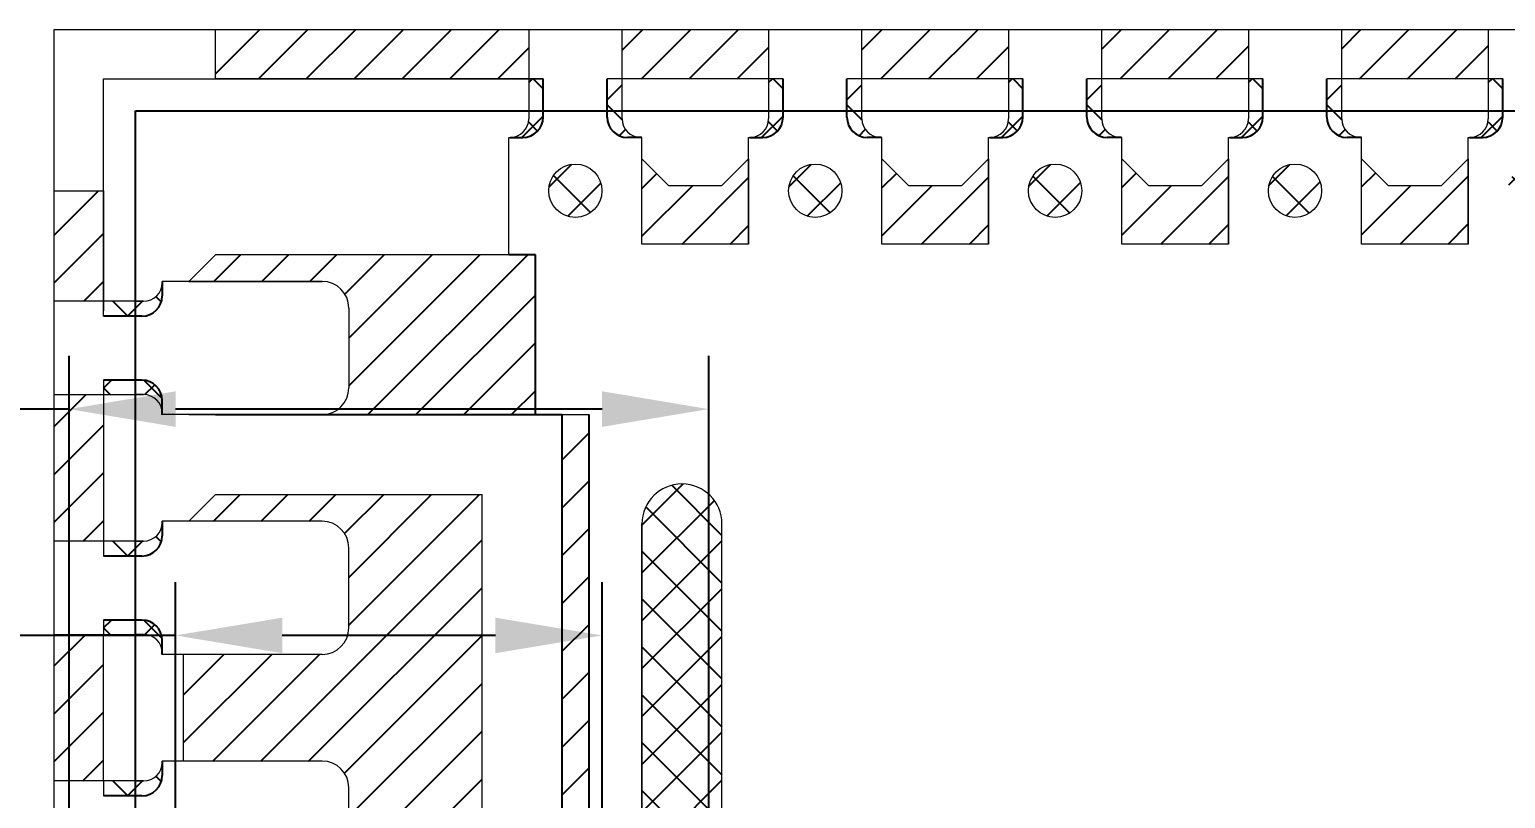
# Model space of a CAD drawing. Extents: x -4.2 to 13.4, y -4.2 to 26.3.
# Drawn here: x 10.183 to 11.567, y 0.605 to 1.326 of the extents above; entities that cross this region are included whole.
import ezdxf

# ---------------------------------------------------------------- set-up
doc = ezdxf.new("R2010")
doc.units = 0
doc.linetypes.add('SLD-Solid', pattern=[0])
doc.layers.add('AM_4', color=3, linetype='Continuous', lineweight=25)
doc.layers.add('LDF', color=7, linetype='SLD-Solid')
doc.layers.add('LF-LINE', color=1, linetype='Continuous')
doc.styles.get("Standard").update_dxf_attribs({"font": 'calibri.ttf'})
doc.dimstyles.new('副本 1 4$0', dxfattribs={"dimscale": 0.04, "dimtxt": 2.5, "dimasz": 2.5, "dimexe": 1.25, "dimexo": 0.625, "dimtad": 0, "dimdec": 3, "dimlfac": 2, "dimzin": 1, "dimtxsty": 'Standard', "dimcen": 2.5, "dimadec": 0, "dimazin": 0, "dimtfac": 1, "dimtdec": 3, "dimtmove": 0, "dimatfit": 3, "dimfxl": 1, "dimarcsym": 0})

# ---------------------------------------------------------------- blocks, each defined once
blk = doc.blocks.new('*D463')
at = {"layer": 'AM_4', "color": 0, "linetype": 'ByBlock', "lineweight": -2, "transparency": 16777216}
for p, q in [((638.4253, 1000.2184), (638.4253, 1000.5988)), ((638.8253, 1000.2184), (638.8253, 1000.5988)), ((638.4253, 1000.5488), (638.1429, 1000.5488)), ((638.7253, 1000.5488), (638.5253, 1000.5488))]:
    blk.add_line(p, q, dxfattribs=at)
at = {"layer": 'AM_4', "color": 0, "linetype": 'ByBlock', "transparency": 16777216}
for points in [[(638.5253, 1000.5654), (638.5253, 1000.5321), (638.4253, 1000.5488)], [(638.7253, 1000.5654), (638.7253, 1000.5321), (638.8253, 1000.5488)]]:
    blk.add_solid(points, dxfattribs=at)
at = {"layer": 'Defpoints', "color": 0, "linetype": 'ByBlock', "transparency": 16777216}
for p in [(638.8253, 1000.5488), (638.4253, 1000.1934), (638.8253, 1000.1934)]:
    blk.add_point(p, dxfattribs=at)
at = {"layer": 'AM_4', "color": 0, "linetype": 'ByBlock', "transparency": 16777216, "insert": (637.8248, 1000.5488), "char_height": 0.1, "attachment_point": 5}
blk.add_mtext('min0,800', dxfattribs=at)
blk = doc.blocks.new('*D464')
at = {"layer": 'AM_4', "color": 0, "linetype": 'ByBlock', "lineweight": -2, "transparency": 16777216}
for p, q in [((638.3253, 1000.3184), (638.3253, 1000.8111)), ((638.9253, 1000.3184), (638.9253, 1000.8111)), ((638.3253, 1000.7611), (638.1102, 1000.7611)), ((638.8253, 1000.7611), (638.4253, 1000.7611))]:
    blk.add_line(p, q, dxfattribs=at)
at = {"layer": 'AM_4', "color": 0, "linetype": 'ByBlock', "transparency": 16777216}
for points in [[(638.4253, 1000.7778), (638.4253, 1000.7444), (638.3253, 1000.7611)], [(638.8253, 1000.7778), (638.8253, 1000.7444), (638.9253, 1000.7611)]]:
    blk.add_solid(points, dxfattribs=at)
at = {"layer": 'Defpoints', "color": 0, "linetype": 'ByBlock', "transparency": 16777216}
for p in [(638.9253, 1000.7611), (638.3253, 1000.2934), (638.9253, 1000.2934)]:
    blk.add_point(p, dxfattribs=at)
at = {"layer": 'AM_4', "color": 0, "linetype": 'ByBlock', "transparency": 16777216, "insert": (637.7797, 1000.7611), "char_height": 0.1, "attachment_point": 5}
blk.add_mtext('max1,200', dxfattribs=at)
blk = doc.blocks.new('A$C22A76AAA')
h = blk.add_hatch()
h.set_pattern_fill('ANSI31', color=256, scale=0.01)
h.set_pattern_definition([(45, (-1.52794, -0.04899), (-0.02245064, 0.02245064), [])])
h.paths.add_polyline_path([(-1.4709, -0.0187), (-1.8021, -0.0187), (-1.8021, -0.065), (-1.5709, -0.065), (-1.5709, -0.095), (-1.4709, -0.095)])
h.paths.add_polyline_path([(-1.8896, -0.0187), (-2.0271, -0.0187), (-2.0271, -0.065), (-1.8896, -0.065)])
h.paths.add_polyline_path([(-2.1146, -0.0187), (-2.2521, -0.0187), (-2.2521, -0.065), (-2.1146, -0.065)])
h.paths.add_polyline_path([(-2.3396, -0.0187), (-2.4771, -0.0187), (-2.4771, -0.065), (-2.3396, -0.065)])
h.paths.add_polyline_path([(-2.5646, -0.0187), (-2.7021, -0.0187), (-2.7021, -0.065), (-2.5646, -0.065)])
h.paths.add_polyline_path([(-2.7896, -0.0187), (-3.0146, -0.0187), (-3.0146, -0.065), (-2.7896, -0.065)])
h.paths.add_polyline_path([(-3.1021, -0.0187), (-3.2396, -0.0187), (-3.2396, -0.065), (-3.1021, -0.065)])
h.paths.add_polyline_path([(-3.3271, -0.0187), (-3.4646, -0.0187), (-3.4646, -0.065), (-3.3271, -0.065)])
h.paths.add_polyline_path([(-3.5521, -0.0187), (-3.6896, -0.0187), (-3.6896, -0.065), (-3.5521, -0.065)])
h.paths.add_polyline_path([(-3.7771, -0.0187), (-3.9146, -0.0187), (-3.9146, -0.065), (-3.7771, -0.065)])
h.paths.add_polyline_path([(-4.0021, -0.0187), (-4.2959, -0.0187), (-4.2959, -0.065), (-4.0021, -0.065)])
h.paths.add_polyline_path([(-4.4009, -0.17), (-4.4471, -0.17), (-4.4471, -0.2737), (-4.4009, -0.2737)])
h.paths.add_polyline_path([(-4.4009, -0.3612), (-4.4471, -0.3612), (-4.4471, -0.4987), (-4.4009, -0.4987)])
h.paths.add_polyline_path([(-4.4009, -0.5862), (-4.4471, -0.5862), (-4.4471, -0.7237), (-4.4009, -0.7237)])
h.paths.add_polyline_path([(-4.4009, -0.8112), (-4.4471, -0.8112), (-4.4471, -0.9487), (-4.4009, -0.9487)])
h.paths.add_polyline_path([(-4.4009, -1.0362), (-4.4471, -1.0362), (-4.4471, -1.1737), (-4.4009, -1.1737)])
h.paths.add_polyline_path([(-4.4009, -1.2612), (-4.4471, -1.2612), (-4.4471, -1.3987), (-4.4009, -1.3987)])
h.paths.add_polyline_path([(-4.4009, -1.4862), (-4.4471, -1.4862), (-4.4471, -1.6237), (-4.4009, -1.6237)])
h.paths.add_polyline_path([(-4.4009, -1.7112), (-4.4471, -1.7112), (-4.4471, -1.8487), (-4.4009, -1.8487)])
h.paths.add_polyline_path([(-4.4009, -1.9362), (-4.4471, -1.9362), (-4.4471, -2.0737), (-4.4009, -2.0737)])
h.paths.add_polyline_path([(-4.4009, -2.1612), (-4.4471, -2.1612), (-4.4471, -2.2987), (-4.4009, -2.2987)])
h.paths.add_polyline_path([(-4.4009, -2.3862), (-4.4471, -2.3862), (-4.4471, -2.52), (-4.4009, -2.52)])
h.paths.add_polyline_path([(-1.2946, -2.4012), (-1.3409, -2.4012), (-1.3409, -2.52), (-1.2946, -2.52)])
h.paths.add_polyline_path([(-1.2946, -2.1762), (-1.3409, -2.1762), (-1.3409, -2.3137), (-1.2946, -2.3137)])
h.paths.add_polyline_path([(-1.2946, -1.9512), (-1.3409, -1.9512), (-1.3409, -2.0887), (-1.2946, -2.0887)])
h.paths.add_polyline_path([(-1.2946, -1.7262), (-1.3409, -1.7262), (-1.3409, -1.8637), (-1.2946, -1.8637)])
h.paths.add_polyline_path([(-1.2946, -1.5012), (-1.3409, -1.5012), (-1.3409, -1.6387), (-1.2946, -1.6387)])
h.paths.add_polyline_path([(-1.2946, -1.2762), (-1.3409, -1.2762), (-1.3409, -1.4137), (-1.2946, -1.4137)])
h.paths.add_polyline_path([(-1.2946, -1.0512), (-1.3409, -1.0512), (-1.3409, -1.1887), (-1.2946, -1.1887)])
h.paths.add_polyline_path([(-1.2946, -0.8262), (-1.3409, -0.8262), (-1.3409, -0.9637), (-1.2946, -0.9637)])
h.paths.add_polyline_path([(-1.2946, -0.6012), (-1.3409, -0.6012), (-1.3409, -0.7387), (-1.2946, -0.7387)])
h.paths.add_polyline_path([(-1.2946, -0.3762), (-1.3409, -0.3762), (-1.3409, -0.5137), (-1.2946, -0.5137)])
h.paths.add_polyline_path([(-1.2946, -0.17), (-1.3409, -0.17), (-1.3409, -0.2887), (-1.2946, -0.2887)])
at = {"linetype": 'ByBlock', "ltscale": 10}
h = blk.add_hatch(dxfattribs=at)
h.set_pattern_fill('ANSI37', color=3, scale=0.01, style=0)
h.set_pattern_definition([(45, (-34.740053, -46.449707), (-0.02245064, 0.02245064), []), (135, (-34.740053, -46.449707), (-0.02245064, -0.02245064), [])])
h.paths.add_polyline_path([(-3.9886, -0.065), (-4.0021, -0.065), (-4.0021, -0.095), (-3.9886, -0.095)])
h.paths.add_polyline_path([(-3.9886, -0.095), (-4.0021, -0.095), (-4.0021, -0.1025, -0.413571), (-4.0196, -0.12), (-4.0076, -0.12, 0.414214), (-3.9886, -0.101)])
h.paths.add_polyline_path([(-3.9146, -0.095), (-3.9286, -0.095), (-3.9286, -0.101, 0.414214), (-3.9096, -0.12), (-3.8971, -0.12, -0.414856), (-3.9146, -0.1025)])
h.paths.add_polyline_path([(-3.9146, -0.065), (-3.9286, -0.065), (-3.9286, -0.095), (-3.9146, -0.095)])
h = blk.add_hatch(dxfattribs=at)
h.set_pattern_fill('ANSI37', color=3, scale=0.01, style=0)
h.set_pattern_definition([(45, (-34.515053, -46.449707), (-0.02245064, 0.02245064), []), (135, (-34.515053, -46.449707), (-0.02245064, -0.02245064), [])])
h.paths.add_polyline_path([(-3.7636, -0.065), (-3.7771, -0.065), (-3.7771, -0.095), (-3.7636, -0.095)])
h.paths.add_polyline_path([(-3.7636, -0.095), (-3.7771, -0.095), (-3.7771, -0.1025, -0.413571), (-3.7946, -0.12), (-3.7826, -0.12, 0.414214), (-3.7636, -0.101)])
h.paths.add_polyline_path([(-3.6896, -0.095), (-3.7036, -0.095), (-3.7036, -0.101, 0.414214), (-3.6846, -0.12), (-3.6721, -0.12, -0.414856), (-3.6896, -0.1025)])
h.paths.add_polyline_path([(-3.6896, -0.065), (-3.7036, -0.065), (-3.7036, -0.095), (-3.6896, -0.095)])
h = blk.add_hatch(dxfattribs=at)
h.set_pattern_fill('ANSI37', color=3, scale=0.01, style=0)
h.set_pattern_definition([(45, (-34.290053, -46.449707), (-0.02245064, 0.02245064), []), (135, (-34.290053, -46.449707), (-0.02245064, -0.02245064), [])])
h.paths.add_polyline_path([(-3.5386, -0.065), (-3.5521, -0.065), (-3.5521, -0.095), (-3.5386, -0.095)])
h.paths.add_polyline_path([(-3.5386, -0.095), (-3.5521, -0.095), (-3.5521, -0.1025, -0.413571), (-3.5696, -0.12), (-3.5576, -0.12, 0.414214), (-3.5386, -0.101)])
h.paths.add_polyline_path([(-3.4646, -0.095), (-3.4786, -0.095), (-3.4786, -0.101, 0.414214), (-3.4596, -0.12), (-3.4471, -0.12, -0.414856), (-3.4646, -0.1025)])
h.paths.add_polyline_path([(-3.4646, -0.065), (-3.4786, -0.065), (-3.4786, -0.095), (-3.4646, -0.095)])
h = blk.add_hatch(dxfattribs=at)
h.set_pattern_fill('ANSI37', color=3, scale=0.01, style=0)
h.set_pattern_definition([(45, (-34.065053, -46.449707), (-0.02245064, 0.02245064), []), (135, (-34.065053, -46.449707), (-0.02245064, -0.02245064), [])])
h.paths.add_polyline_path([(-3.3136, -0.065), (-3.3271, -0.065), (-3.3271, -0.095), (-3.3136, -0.095)])
h.paths.add_polyline_path([(-3.3136, -0.095), (-3.3271, -0.095), (-3.3271, -0.1025, -0.413571), (-3.3446, -0.12), (-3.3326, -0.12, 0.414214), (-3.3136, -0.101)])
h.paths.add_polyline_path([(-3.2396, -0.095), (-3.2536, -0.095), (-3.2536, -0.101, 0.414214), (-3.2346, -0.12), (-3.2221, -0.12, -0.414856), (-3.2396, -0.1025)])
h.paths.add_polyline_path([(-3.2396, -0.065), (-3.2536, -0.065), (-3.2536, -0.095), (-3.2396, -0.095)])
h = blk.add_hatch(dxfattribs=at)
h.set_pattern_fill('ANSI37', color=3, scale=0.01, style=0)
h.set_pattern_definition([(45, (-33.840053, -46.449707), (-0.02245064, 0.02245064), []), (135, (-33.840053, -46.449707), (-0.02245064, -0.02245064), [])])
h.paths.add_polyline_path([(-3.0886, -0.065), (-3.1021, -0.065), (-3.1021, -0.095), (-3.0886, -0.095)])
h.paths.add_polyline_path([(-3.0886, -0.095), (-3.1021, -0.095), (-3.1021, -0.1025, -0.413571), (-3.1196, -0.12), (-3.1076, -0.12, 0.414214), (-3.0886, -0.101)])
h.paths.add_polyline_path([(-3.0146, -0.095), (-3.0286, -0.095), (-3.0286, -0.101, 0.414214), (-3.0096, -0.12), (-2.9971, -0.12, -0.414856), (-3.0146, -0.1025)])
h.paths.add_polyline_path([(-3.0146, -0.065), (-3.0286, -0.065), (-3.0286, -0.095), (-3.0146, -0.095)])
h = blk.add_hatch()
h.set_pattern_fill('ANSI31', color=256, scale=0.01)
h.set_pattern_definition([(45, (-42.198662, -48.186914), (-0.02245064, 0.02245064), [])])
h.paths.add_polyline_path([(-2.2334, -0.22), (-2.1334, -0.22), (-2.1334, -0.14), (-2.1584, -0.165), (-2.2084, -0.165), (-2.2334, -0.14)])
h.paths.add_polyline_path([(-4.3209, -2.055), (-4.1959, -2.055, -0.414214), (-4.1709, -2.08), (-4.1709, -2.03), (-4.2959, -2.03)])
h.paths.add_polyline_path([(-4.3209, -1.83), (-4.1959, -1.83, -0.414214), (-4.1709, -1.855), (-4.1709, -1.805), (-4.2959, -1.805)])
h.paths.add_polyline_path([(-4.3209, -1.605), (-4.1959, -1.605, -0.414214), (-4.1709, -1.63), (-4.1709, -1.58), (-4.2959, -1.58)])
h.paths.add_polyline_path([(-4.3209, -1.38), (-4.1959, -1.38, -0.414214), (-4.1709, -1.405), (-4.1709, -1.355), (-4.2959, -1.355)])
h.paths.add_polyline_path([(-4.3209, -1.155), (-4.1959, -1.155, -0.414214), (-4.1709, -1.18), (-4.1709, -1.13), (-4.2959, -1.13)])
h.paths.add_polyline_path([(-4.3209, -0.93), (-4.1959, -0.93, -0.414214), (-4.1709, -0.955), (-4.1709, -0.905), (-4.2959, -0.905)])
h.paths.add_polyline_path([(-4.3259, -0.705), (-4.1959, -0.705, -0.414214), (-4.1709, -0.73), (-4.1709, -0.805, -0.414214), (-4.1959, -0.83), (-4.0459, -0.83), (-4.0459, -0.455), (-4.2959, -0.455), (-4.3209, -0.48), (-4.1959, -0.48, -0.414214), (-4.1709, -0.505), (-4.1709, -0.58, -0.414214), (-4.1959, -0.605), (-4.3259, -0.605)])
h.paths.add_polyline_path([(-4.1709, -0.355, -0.414214), (-4.1959, -0.38), (-3.9959, -0.38), (-3.9959, -0.23), (-4.0209, -0.23), (-4.2959, -0.23), (-4.3209, -0.255), (-4.1959, -0.255, -0.414214), (-4.1709, -0.28)])
h.paths.add_polyline_path([(-3.8959, -0.22), (-3.7959, -0.22), (-3.7959, -0.14), (-3.8209, -0.165), (-3.8709, -0.165), (-3.8959, -0.14)])
h.paths.add_polyline_path([(-3.6709, -0.22), (-3.5709, -0.22), (-3.5709, -0.14), (-3.5959, -0.165), (-3.6459, -0.165), (-3.6709, -0.14)])
h.paths.add_polyline_path([(-3.4459, -0.22), (-3.3459, -0.22), (-3.3459, -0.14), (-3.3709, -0.165), (-3.4209, -0.165), (-3.4459, -0.14)])
h.paths.add_polyline_path([(-3.2209, -0.22), (-3.1209, -0.22), (-3.1209, -0.14), (-3.1459, -0.165), (-3.1959, -0.165), (-3.2209, -0.14)])
h.paths.add_polyline_path([(-2.6834, -0.22), (-2.5834, -0.22), (-2.5834, -0.14), (-2.6084, -0.165), (-2.6584, -0.165), (-2.6834, -0.14)])
h.paths.add_polyline_path([(-2.4584, -0.22), (-2.3584, -0.22), (-2.3584, -0.14), (-2.3834, -0.165), (-2.4334, -0.165), (-2.4584, -0.14)])
h.paths.add_polyline_path([(-2.0084, -0.22), (-1.9084, -0.22), (-1.9084, -0.14), (-1.9334, -0.165), (-1.9834, -0.165), (-2.0084, -0.14)])
h.paths.add_polyline_path([(-1.4959, -0.495), (-1.4159, -0.495), (-1.4409, -0.47), (-1.4409, -0.42), (-1.4159, -0.395), (-1.4959, -0.395)])
h.paths.add_polyline_path([(-1.4959, -0.72), (-1.4159, -0.72), (-1.4409, -0.695), (-1.4409, -0.645), (-1.4159, -0.62), (-1.4959, -0.62)])
h.paths.add_polyline_path([(-1.4959, -0.945), (-1.4159, -0.945), (-1.4409, -0.92), (-1.4409, -0.87), (-1.4159, -0.845), (-1.4959, -0.845)])
h.paths.add_polyline_path([(-1.4959, -1.17), (-1.4159, -1.17), (-1.4409, -1.145), (-1.4409, -1.095), (-1.4159, -1.07), (-1.4959, -1.07)])
h.paths.add_polyline_path([(-1.4959, -1.395), (-1.4159, -1.395), (-1.4409, -1.37), (-1.4409, -1.32), (-1.4159, -1.295), (-1.4959, -1.295)])
h.paths.add_polyline_path([(-1.4959, -1.62), (-1.4159, -1.62), (-1.4409, -1.595), (-1.4409, -1.545), (-1.4159, -1.52), (-1.4959, -1.52)])
h.paths.add_polyline_path([(-1.4959, -1.845), (-1.4159, -1.845), (-1.4409, -1.82), (-1.4409, -1.77), (-1.4159, -1.745), (-1.4959, -1.745)])
h.paths.add_polyline_path([(-1.4959, -2.07), (-1.4159, -2.07), (-1.4409, -2.045), (-1.4409, -1.995), (-1.4159, -1.97), (-1.4959, -1.97)])
h.paths.add_polyline_path([(-1.4959, -2.295), (-1.4159, -2.295), (-1.4409, -2.27), (-1.4409, -2.22), (-1.4159, -2.195), (-1.4959, -2.195)])
h.paths.add_polyline_path([(-2.0584, -2.55), (-2.0334, -2.525), (-1.9834, -2.525), (-1.9584, -2.55), (-1.9584, -2.47), (-2.0584, -2.47)])
h.paths.add_polyline_path([(-2.2834, -2.55), (-2.2584, -2.525), (-2.2084, -2.525), (-2.1834, -2.55), (-2.1834, -2.47), (-2.2834, -2.47)])
h.paths.add_polyline_path([(-2.9709, -2.52), (-2.9459, -2.545), (-2.9459, -2.42, -0.414214), (-2.9209, -2.395), (-2.9709, -2.395)])
h.paths.add_polyline_path([(-2.6709, -2.1325), (-2.5209, -2.1325), (-2.5209, -1.8637), (-2.7709, -1.8637), (-2.7709, -1.995), (-2.6709, -1.995)])
h.paths.add_polyline_path([(-2.8209, -2.42), (-2.8209, -2.55), (-2.7959, -2.525), (-2.7459, -2.525), (-2.7209, -2.55), (-2.7209, -2.57), (-2.7196, -2.57, -0.414214), (-2.7021, -2.5875), (-2.7021, -2.595), (-2.6146, -2.595), (-2.6146, -2.5875, -0.414214), (-2.5971, -2.57), (-2.5959, -2.57), (-2.5959, -2.22), (-2.6709, -2.22), (-2.8209, -2.22), (-2.8209, -2.27), (-2.7834, -2.27), (-2.7834, -2.395), (-2.8459, -2.395, -0.414214)])
h.paths.add_polyline_path([(-3.2709, -2.545), (-3.2459, -2.52), (-3.2459, -2.395), (-3.2959, -2.395, -0.414214), (-3.2709, -2.42)])
h.paths.add_polyline_path([(-3.4959, -2.545), (-3.4709, -2.52), (-3.4709, -2.395), (-3.5209, -2.395, -0.414214), (-3.4959, -2.42)])
h.paths.add_polyline_path([(-3.6459, -2.52), (-3.6209, -2.545), (-3.6209, -2.42, -0.414214), (-3.5959, -2.395), (-3.6459, -2.395)])
h.paths.add_polyline_path([(-3.9459, -2.545), (-3.9209, -2.52), (-3.9209, -2.395), (-3.9709, -2.395, -0.414214), (-3.9459, -2.42)])
h.paths.add_polyline_path([(-4.0959, -2.52), (-4.0709, -2.545), (-4.0709, -2.42, -0.414214), (-4.0459, -2.395), (-4.0959, -2.395)])
h.paths.add_polyline_path([(-4.2959, -2.43), (-4.1709, -2.43), (-4.1709, -2.38, -0.414214), (-4.1959, -2.405), (-4.3209, -2.405)])
h.paths.add_polyline_path([(-4.3209, -2.28), (-4.1959, -2.28, -0.414214), (-4.1709, -2.305), (-4.1709, -2.255), (-4.2959, -2.255)])
h.paths.add_polyline_path([(-4.0459, -2.27), (-3.8459, -2.27), (-3.8459, -2.42, -0.414214), (-3.8209, -2.395), (-3.7459, -2.395, -0.414214), (-3.7209, -2.42), (-3.7209, -2.27), (-3.1709, -2.27), (-3.1709, -2.42, -0.414214), (-3.1459, -2.395), (-3.0709, -2.395, -0.414214), (-3.0459, -2.42), (-3.0459, -2.27), (-2.9709, -2.27), (-2.9709, -1.595), (-2.8209, -1.595), (-2.8209, -1.345), (-2.9709, -1.345), (-2.9709, -1.295), (-4.0459, -1.295)])
h.paths.add_polyline_path([(-3.0209, -2.22), (-3.8959, -2.22), (-3.9959, -2.12), (-3.9959, -1.345), (-3.0209, -1.345)], flags=16)
h.paths.add_polyline_path([(-3.7834, -1.195), (-2.9959, -1.195, 0.414214), (-2.9709, -1.17), (-2.9709, -0.165), (-2.9959, -0.165), (-2.9959, -0.23), (-3.0209, -0.23), (-3.0209, -1.145), (-3.8209, -1.145), (-3.8209, -1.1575, 0.414214)])
h.paths.add_polyline_path([(-4.0459, -1.17, 0.414214), (-4.0209, -1.195), (-3.9334, -1.195, 0.414214), (-3.8959, -1.1575), (-3.8959, -1.145), (-3.9959, -1.145), (-3.9959, -0.93), (-3.9459, -0.93), (-3.9459, -0.38), (-3.9709, -0.38), (-3.9709, -0.905), (-4.0459, -0.905)])
edge = h.paths.add_edge_path()
edge.add_line((-1.4209, -0.27), (-1.4709, -0.22))
edge.add_line((-1.4709, -0.22), (-1.4709, -0.095))
edge.add_line((-1.4709, -0.095), (-1.5709, -0.095))
edge.add_line((-1.5709, -0.095), (-1.5709, -0.22))
edge.add_line((-1.5709, -0.22), (-1.6584, -0.22))
edge.add_arc((-1.6584, -0.27), 0.05, 450, 540)
edge.add_line((-1.7084, -0.27), (-1.7084, -2.42))
edge.add_arc((-1.6584, -2.42), 0.05, 180, 270)
edge.add_line((-1.6584, -2.47), (-1.5709, -2.47))
edge.add_line((-1.5709, -2.47), (-1.5709, -2.595))
edge.add_line((-1.5709, -2.595), (-1.4709, -2.595))
edge.add_line((-1.4709, -2.595), (-1.4709, -2.47))
edge.add_line((-1.4709, -2.47), (-1.4209, -2.42))
edge.add_line((-1.4209, -2.42), (-1.5709, -2.42))
edge.add_line((-1.5709, -2.42), (-1.5709, -0.27))
edge.add_line((-1.5709, -0.27), (-1.4209, -0.27))
h = blk.add_hatch(dxfattribs=at)
h.set_pattern_fill('ANSI37', color=3, scale=0.01, style=0)
h.set_pattern_definition([(45, (2.730356, 47.748522), (-0.02245064, 0.02245064), []), (135, (2.730356, 47.748522), (-0.02245064, -0.02245064), [])])
h.paths.add_polyline_path([(-3.8959, -1.145), (-3.8209, -1.145), (-3.8209, -0.4825, 0.414214), (-3.8584, -0.445, 0.414214), (-3.8959, -0.4825)])
h.paths.add_polyline_path([(-3.9334, -0.17, 1), (-3.9834, -0.17, 1)])
h.paths.add_polyline_path([(-3.7584, -0.17, 1), (-3.7084, -0.17, 1)])
h.paths.add_polyline_path([(-3.5334, -0.17, 1), (-3.4834, -0.17, 1)])
h.paths.add_polyline_path([(-3.3084, -0.17, 1), (-3.2584, -0.17, 1)])
h.paths.add_polyline_path([(-3.0834, -0.17, 1), (-3.0334, -0.17, 1)])
h.paths.add_polyline_path([(-2.7709, -0.17, 1), (-2.7209, -0.17, 1)])
h.paths.add_polyline_path([(-2.5459, -0.17, 1), (-2.4959, -0.17, 1)])
h.paths.add_polyline_path([(-2.2709, -0.17, 1), (-2.3209, -0.17, 1)])
h.paths.add_polyline_path([(-2.0459, -0.17, 1), (-2.0959, -0.17, 1)])
h.paths.add_polyline_path([(-1.8709, -0.17, 1), (-1.8209, -0.17, 1)])
h.paths.add_polyline_path([(-2.3709, -2.525, 1), (-2.3209, -2.525, 1)])
h.paths.add_polyline_path([(-2.0959, -2.525, 1), (-2.1459, -2.525, 1)])
h.paths.add_polyline_path([(-1.9209, -2.525, 1), (-1.8709, -2.525, 1)])
h = blk.add_hatch(dxfattribs=at)
h.set_pattern_fill('ANSI37', color=3, scale=0.01, angle=180, style=0)
h.set_pattern_definition([(225, (-4.385463, -0.357102), (0.022451, -0.022451), []), (315, (-4.385463, -0.357102), (0.022451, 0.022451), [])])
h.paths.add_polyline_path([(-4.4009, -0.3612), (-4.3709, -0.3612), (-4.3709, -0.3477), (-4.4009, -0.3477)])
h.paths.add_polyline_path([(-4.3709, -0.3612), (-4.3634, -0.3612, -0.413571), (-4.3459, -0.3787), (-4.3459, -0.3667, 0.414214), (-4.3649, -0.3477), (-4.3709, -0.3477)])
h.paths.add_polyline_path([(-4.4009, -0.2877), (-4.3709, -0.2877), (-4.3709, -0.2737), (-4.4009, -0.2737)])
h.paths.add_polyline_path([(-4.3709, -0.2877), (-4.3649, -0.2877, 0.414214), (-4.3459, -0.2687), (-4.3459, -0.2562, -0.414856), (-4.3634, -0.2737), (-4.3709, -0.2737)])
h = blk.add_hatch(dxfattribs=at)
h.set_pattern_fill('ANSI37', color=3, scale=0.01, angle=180, style=0)
h.set_pattern_definition([(225, (-4.385463, -0.582102), (0.022451, -0.022451), []), (315, (-4.385463, -0.582102), (0.022451, 0.022451), [])])
h.paths.add_polyline_path([(-4.4009, -0.5862), (-4.3709, -0.5862), (-4.3709, -0.5727), (-4.4009, -0.5727)])
h.paths.add_polyline_path([(-4.3709, -0.5862), (-4.3634, -0.5862, -0.413571), (-4.3459, -0.6037), (-4.3459, -0.5917, 0.414214), (-4.3649, -0.5727), (-4.3709, -0.5727)])
h.paths.add_polyline_path([(-4.4009, -0.5127), (-4.3709, -0.5127), (-4.3709, -0.4987), (-4.4009, -0.4987)])
h.paths.add_polyline_path([(-4.3709, -0.5127), (-4.3649, -0.5127, 0.414214), (-4.3459, -0.4937), (-4.3459, -0.4812, -0.414856), (-4.3634, -0.4987), (-4.3709, -0.4987)])
h = blk.add_hatch(dxfattribs=at)
h.set_pattern_fill('ANSI37', color=3, scale=0.01, angle=180, style=0)
h.set_pattern_definition([(225, (-4.385463, -0.807102), (0.022451, -0.022451), []), (315, (-4.385463, -0.807102), (0.022451, 0.022451), [])])
h.paths.add_polyline_path([(-4.4009, -0.8112), (-4.3709, -0.8112), (-4.3709, -0.7977), (-4.4009, -0.7977)])
h.paths.add_polyline_path([(-4.3709, -0.8112), (-4.3634, -0.8112, -0.413571), (-4.3459, -0.8287), (-4.3459, -0.8167, 0.414214), (-4.3649, -0.7977), (-4.3709, -0.7977)])
h.paths.add_polyline_path([(-4.4009, -0.7377), (-4.3709, -0.7377), (-4.3709, -0.7237), (-4.4009, -0.7237)])
h.paths.add_polyline_path([(-4.3709, -0.7377), (-4.3649, -0.7377, 0.414214), (-4.3459, -0.7187), (-4.3459, -0.7062, -0.414856), (-4.3634, -0.7237), (-4.3709, -0.7237)])
at = {"color": 6, "linetype": 'SLD-Solid'}
for p, q in [((-4.3709, -0.095), (-1.3709, -0.095)), ((-4.3709, -2.595), (-4.3709, -0.095)), ((-4.3709, -0.095), (-1.3709, -0.095))]:
    blk.add_line(p, q, dxfattribs=at)
at = {"color": 7}
for p, q in [((-3.9959, -0.23), (-4.0209, -0.23)), ((-3.9959, -0.38), (-3.9959, -0.23)), ((-3.9709, -0.905), (-3.9709, -0.38)), ((-3.9459, -0.38), (-3.9459, -0.93))]:
    blk.add_line(p, q, dxfattribs=at)
at = {"color": 7, "linetype": 'ByBlock'}
blk.add_line((-4.2959, -0.38), (-3.9709, -0.38), dxfattribs=at)
at = {"layer": 'AM_4', "color": 1, "linetype": 'ByBlock'}
for p, q in [((-3.9286, -0.101), (-3.9286, -0.065)), ((-3.7036, -0.101), (-3.7036, -0.065)), ((-3.4786, -0.101), (-3.4786, -0.065)), ((-3.2536, -0.101), (-3.2536, -0.065))]:
    blk.add_line(p, q, dxfattribs=at)
at = {"layer": 'LDF', "linetype": 'SLD-Solid', "lineweight": 15}
for p, q in [((-4.4471, -2.6712), (-4.4471, -0.0187)), ((-4.4471, -0.0187), (-1.2946, -0.0187)), ((-4.2959, -0.0187), (-4.0021, -0.0187)), ((-4.2959, -0.065), (-4.2959, -0.0187)), ((-4.0021, -0.0187), (-4.0021, -0.065)), ((-4.0021, -0.0187), (-4.0021, -0.095)), ((-3.9146, -0.095), (-3.9146, -0.0187)), ((-3.9146, -0.065), (-3.9146, -0.0187)), ((-3.9146, -0.0187), (-3.7771, -0.0187)), ((-3.7771, -0.0187), (-3.7771, -0.065)), ((-3.7771, -0.0187), (-3.7771, -0.095)), ((-3.6896, -0.095), (-3.6896, -0.0187)), ((-3.6896, -0.065), (-3.6896, -0.0187)), ((-3.6896, -0.0187), (-3.5521, -0.0187)), ((-3.5521, -0.0187), (-3.5521, -0.095)), ((-3.5521, -0.0187), (-3.5521, -0.065)), ((-3.4646, -0.0187), (-3.3271, -0.0187)), ((-3.4646, -0.095), (-3.4646, -0.0187)), ((-3.4646, -0.065), (-3.4646, -0.0187)), ((-3.3271, -0.0187), (-3.3271, -0.065)), ((-3.3271, -0.0187), (-3.3271, -0.095)), ((-3.2396, -0.0187), (-3.1021, -0.0187)), ((-3.2396, -0.095), (-3.2396, -0.0187)), ((-3.2396, -0.065), (-3.2396, -0.0187)), ((-3.1021, -0.0187), (-3.1021, -0.065)), ((-3.1021, -0.0187), (-3.1021, -0.095)), ((-4.4009, -0.065), (-4.2959, -0.065)), ((-4.4009, -0.065), (-3.9886, -0.065)), ((-4.4009, -0.17), (-4.4009, -0.065)), ((-4.4009, -0.2877), (-4.4009, -0.065)), ((-3.9886, -0.065), (-4.2959, -0.065)), ((-4.0021, -0.065), (-4.0021, -0.095)), ((-3.7636, -0.065), (-3.9286, -0.065)), ((-3.9146, -0.095), (-3.9146, -0.065)), ((-3.7771, -0.065), (-3.7771, -0.095)), ((-3.5386, -0.065), (-3.7036, -0.065)), ((-3.6896, -0.095), (-3.6896, -0.065)), ((-3.5521, -0.065), (-3.5521, -0.095)), ((-3.3136, -0.065), (-3.4786, -0.065)), ((-3.4646, -0.095), (-3.4646, -0.065)), ((-3.3271, -0.065), (-3.3271, -0.095)), ((-3.0886, -0.065), (-3.2536, -0.065)), ((-3.2396, -0.095), (-3.2396, -0.065)), ((-3.1021, -0.065), (-3.1021, -0.095)), ((-4.0021, -0.095), (-4.0021, -0.1025)), ((-4.0021, -0.095), (-3.9146, -0.095)), ((-3.9146, -0.1025), (-3.9146, -0.095)), ((-3.7771, -0.095), (-3.6896, -0.095)), ((-3.7771, -0.095), (-3.7771, -0.1025)), ((-3.6896, -0.1025), (-3.6896, -0.095)), ((-3.5521, -0.095), (-3.4646, -0.095)), ((-3.5521, -0.095), (-3.5521, -0.1025)), ((-3.4646, -0.1025), (-3.4646, -0.095)), ((-3.3271, -0.095), (-3.2396, -0.095)), ((-3.3271, -0.095), (-3.3271, -0.1025)), ((-3.2396, -0.1025), (-3.2396, -0.095)), ((-3.1021, -0.095), (-3.0146, -0.095)), ((-3.1021, -0.095), (-3.1021, -0.1025)), ((-4.0209, -0.12), (-4.0196, -0.12)), ((-3.8971, -0.12), (-3.8959, -0.12)), ((-3.8959, -0.14), (-3.8959, -0.12)), ((-3.8959, -0.22), (-3.8959, -0.12)), ((-3.7959, -0.14), (-3.7959, -0.12)), ((-3.7959, -0.22), (-3.7959, -0.12)), ((-3.7959, -0.12), (-3.7946, -0.12)), ((-3.6721, -0.12), (-3.6709, -0.12)), ((-3.6709, -0.14), (-3.6709, -0.12)), ((-3.6709, -0.22), (-3.6709, -0.12)), ((-3.5709, -0.14), (-3.5709, -0.12)), ((-3.5709, -0.22), (-3.5709, -0.12)), ((-3.5709, -0.12), (-3.5696, -0.12)), ((-3.4471, -0.12), (-3.4459, -0.12)), ((-3.4459, -0.14), (-3.4459, -0.12)), ((-3.4459, -0.22), (-3.4459, -0.12)), ((-3.3459, -0.14), (-3.3459, -0.12)), ((-3.3459, -0.22), (-3.3459, -0.12)), ((-3.3459, -0.12), (-3.3446, -0.12)), ((-3.2221, -0.12), (-3.2209, -0.12)), ((-3.2209, -0.14), (-3.2209, -0.12)), ((-3.2209, -0.22), (-3.2209, -0.12)), ((-3.1209, -0.14), (-3.1209, -0.12)), ((-3.1209, -0.22), (-3.1209, -0.12)), ((-3.1209, -0.12), (-3.1196, -0.12)), ((-3.8959, -0.22), (-3.8959, -0.14)), ((-3.8709, -0.165), (-3.8959, -0.14)), ((-3.7959, -0.14), (-3.8209, -0.165)), ((-3.7959, -0.14), (-3.7959, -0.22)), ((-3.6709, -0.22), (-3.6709, -0.14)), ((-3.6459, -0.165), (-3.6709, -0.14)), ((-3.5709, -0.14), (-3.5959, -0.165)), ((-3.5709, -0.14), (-3.5709, -0.22)), ((-3.4459, -0.22), (-3.4459, -0.14)), ((-3.4209, -0.165), (-3.4459, -0.14)), ((-3.3459, -0.14), (-3.3709, -0.165)), ((-3.3459, -0.14), (-3.3459, -0.22)), ((-3.2209, -0.22), (-3.2209, -0.14)), ((-3.1959, -0.165), (-3.2209, -0.14)), ((-3.1209, -0.14), (-3.1459, -0.165)), ((-3.1209, -0.14), (-3.1209, -0.22)), ((-3.8709, -0.165), (-3.8209, -0.165)), ((-3.6459, -0.165), (-3.5959, -0.165)), ((-3.4209, -0.165), (-3.3709, -0.165)), ((-3.1959, -0.165), (-3.1459, -0.165)), ((-4.4471, -0.17), (-4.4009, -0.17)), ((-4.4471, -0.2737), (-4.4471, -0.17)), ((-4.4009, -0.17), (-4.4009, -0.2827)), ((-3.7959, -0.22), (-3.8959, -0.22)), ((-3.5709, -0.22), (-3.6709, -0.22)), ((-3.3459, -0.22), (-3.4459, -0.22)), ((-3.1209, -0.22), (-3.2209, -0.22)), ((-4.3209, -0.255), (-4.2959, -0.23)), ((-4.3209, -0.255), (-4.3459, -0.255)), ((-4.1959, -0.255), (-4.3459, -0.255)), ((-4.3459, -0.2562), (-4.3459, -0.255)), ((-4.3459, -0.255), (-4.3459, -0.2562)), ((-4.3209, -0.255), (-4.1959, -0.255)), ((-4.3709, -0.2737), (-4.4471, -0.2737)), ((-4.4009, -0.2737), (-4.4471, -0.2737)), ((-4.3709, -0.2737), (-4.4009, -0.2737)), ((-4.3709, -0.2737), (-4.4009, -0.2737)), ((-4.3634, -0.2737), (-4.3709, -0.2737)), ((-4.3709, -0.2737), (-4.3634, -0.2737)), ((-4.1709, -0.28), (-4.1709, -0.355)), ((-4.4009, -0.3477), (-4.4009, -0.5127)), ((-4.4471, -0.3612), (-4.4009, -0.3612)), ((-4.4471, -0.3612), (-4.3709, -0.3612)), ((-4.4471, -0.4987), (-4.4471, -0.3612)), ((-4.4009, -0.3612), (-4.3709, -0.3612)), ((-4.4009, -0.3612), (-4.3709, -0.3612)), ((-4.3709, -0.3612), (-4.3634, -0.3612)), ((-4.3634, -0.3612), (-4.3709, -0.3612)), ((-4.3459, -0.38), (-4.3459, -0.3787)), ((-4.3459, -0.3787), (-4.3459, -0.38)), ((-4.3209, -0.38), (-4.3459, -0.38)), ((-4.1959, -0.38), (-4.3459, -0.38)), ((-4.3209, -0.38), (-4.1959, -0.38)), ((-4.3209, -0.48), (-4.2959, -0.455)), ((-4.2959, -0.455), (-4.0459, -0.455)), ((-4.0459, -0.83), (-4.0459, -0.455)), ((-4.1959, -0.48), (-4.3459, -0.48)), ((-4.3459, -0.4812), (-4.3459, -0.48)), ((-4.3459, -0.48), (-4.3459, -0.4812)), ((-3.8959, -1.1575), (-3.8959, -0.4825)), ((-3.8959, -0.4825), (-3.8959, -1.145)), ((-3.8209, -1.1575), (-3.8209, -0.4825)), ((-3.8209, -1.145), (-3.8209, -0.4825)), ((-4.3709, -0.4987), (-4.4471, -0.4987)), ((-4.4009, -0.4987), (-4.4471, -0.4987)), ((-4.3709, -0.4987), (-4.4009, -0.4987)), ((-4.3709, -0.4987), (-4.4009, -0.4987)), ((-4.3634, -0.4987), (-4.3709, -0.4987)), ((-4.3709, -0.4987), (-4.3634, -0.4987)), ((-4.1709, -0.58), (-4.1709, -0.505)), ((-4.4009, -0.5727), (-4.4009, -0.5862)), ((-4.4471, -0.5862), (-4.3709, -0.5862)), ((-4.4259, -0.5862), (-4.3709, -0.5862)), ((-4.4009, -0.5862), (-4.3709, -0.5862)), ((-4.4009, -0.7237), (-4.4009, -0.5862)), ((-4.4009, -0.5862), (-4.3709, -0.5862)), ((-4.3709, -0.5862), (-4.3634, -0.5862)), ((-4.3634, -0.5862), (-4.3709, -0.5862)), ((-4.3459, -0.605), (-4.3459, -0.6037)), ((-4.3459, -0.6037), (-4.3459, -0.605)), ((-4.3259, -0.605), (-4.3459, -0.605)), ((-4.1959, -0.605), (-4.3459, -0.605)), ((-4.3259, -0.705), (-4.3259, -0.605)), ((-4.1959, -0.605), (-4.3259, -0.605)), ((-4.3259, -0.705), (-4.3459, -0.705)), ((-4.1959, -0.705), (-4.3459, -0.705)), ((-4.3459, -0.7062), (-4.3459, -0.705)), ((-4.3459, -0.705), (-4.3459, -0.7062)), ((-4.1959, -0.705), (-4.3259, -0.705)), ((-4.3709, -0.7237), (-4.4471, -0.7237)), ((-4.3709, -0.7237), (-4.4471, -0.7237)), ((-4.3709, -0.7237), (-4.4009, -0.7237)), ((-4.4009, -0.7237), (-4.4009, -0.7377)), ((-4.3709, -0.7237), (-4.4009, -0.7237)), ((-4.3634, -0.7237), (-4.3709, -0.7237)), ((-4.3709, -0.7237), (-4.3634, -0.7237)), ((-4.1709, -0.805), (-4.1709, -0.73))]:
    blk.add_line(p, q, dxfattribs=at)
at = {"layer": 'LDF', "color": 7, "linetype": 'SLD-Solid', "lineweight": 15}
for p, q in [((-4.0209, -0.23), (-4.0209, -0.12)), ((-4.0209, -0.23), (-4.2959, -0.23)), ((-3.9959, -0.38), (-3.9459, -0.38))]:
    blk.add_line(p, q, dxfattribs=at)
at = {"layer": 'LDF', "linetype": 'SLD-Solid', "lineweight": 15}
for centre in [(-3.9584, -0.17), (-3.9584, -0.17), (-3.7334, -0.17), (-3.7334, -0.17), (-3.5084, -0.17), (-3.5084, -0.17), (-3.2834, -0.17), (-3.2834, -0.17)]:
    blk.add_circle(centre, 0.025, dxfattribs=at)
for centre, radius, start, end in [((-4.0196, -0.1025), 0.0175, 270, 0), ((-3.8971, -0.1025), 0.0175, 180, 270), ((-3.7946, -0.1025), 0.0175, 270, 0), ((-3.7946, -0.1025), 0.0175, 270, 0), ((-3.6721, -0.1025), 0.0175, 180, 270), ((-3.6721, -0.1025), 0.0175, 180, 270), ((-3.5696, -0.1025), 0.0175, 270, 0), ((-3.5696, -0.1025), 0.0175, 270, 0), ((-3.4471, -0.1025), 0.0175, 180, 270), ((-3.4471, -0.1025), 0.0175, 180, 270), ((-3.3446, -0.1025), 0.0175, 270, 0), ((-3.3446, -0.1025), 0.0175, 270, 0), ((-3.2221, -0.1025), 0.0175, 180, 270), ((-3.2221, -0.1025), 0.0175, 180, 270), ((-3.1196, -0.1025), 0.0175, 270, 360), ((-3.1196, -0.1025), 0.0175, 270, 360), ((-4.3634, -0.2562), 0.0175, 270, 0), ((-4.3634, -0.2562), 0.0175, 270, 0), ((-4.1959, -0.28), 0.025, 0, 90), ((-4.1959, -0.355), 0.025, 270, 0), ((-4.3634, -0.3787), 0.0175, 0, 90), ((-4.3634, -0.3787), 0.0175, 0, 90), ((-4.3634, -0.3787), 0.0175, 0, 90), ((-3.8584, -0.4825), 0.0375, 90, 180), ((-3.8584, -0.4825), 0.0375, 90, 180), ((-3.8584, -0.4825), 0.0375, 0, 90), ((-3.8584, -0.4825), 0.0375, 0, 90), ((-4.3634, -0.4812), 0.0175, 270, 0), ((-4.3634, -0.4812), 0.0175, 270, 0), ((-4.1959, -0.505), 0.025, 0, 90), ((-4.1959, -0.58), 0.025, 270, 0), ((-4.3634, -0.6037), 0.0175, 0, 90), ((-4.3634, -0.6037), 0.0175, 0, 90), ((-4.3634, -0.6037), 0.0175, 0, 90), ((-4.1959, -0.73), 0.025, 0, 90), ((-4.3634, -0.7062), 0.0175, 270, 0), ((-4.3634, -0.7062), 0.0175, 270, 0)]:
    blk.add_arc(centre, radius, start, end, dxfattribs=at)
at = {"layer": 'LF-LINE'}
for p, q in [((-3.9886, -0.101), (-3.9886, -0.065)), ((-3.7636, -0.101), (-3.7636, -0.065)), ((-3.5386, -0.101), (-3.5386, -0.065)), ((-3.3136, -0.101), (-3.3136, -0.065)), ((-3.0886, -0.101), (-3.0886, -0.065)), ((-4.0196, -0.12), (-4.0076, -0.12)), ((-3.8961, -0.12), (-3.9096, -0.12)), ((-3.7946, -0.12), (-3.7826, -0.12)), ((-3.6711, -0.12), (-3.6846, -0.12)), ((-3.5696, -0.12), (-3.5576, -0.12)), ((-3.4461, -0.12), (-3.4596, -0.12)), ((-3.3446, -0.12), (-3.3326, -0.12)), ((-3.2211, -0.12), (-3.2346, -0.12)), ((-3.1196, -0.12), (-3.1076, -0.12)), ((-4.3459, -0.2552), (-4.3459, -0.2687)), ((-4.3649, -0.2877), (-4.4009, -0.2877)), ((-4.3649, -0.3477), (-4.4009, -0.3477)), ((-4.3459, -0.3802), (-4.3459, -0.3667)), ((-4.3459, -0.4802), (-4.3459, -0.4937)), ((-4.3649, -0.5127), (-4.4009, -0.5127)), ((-4.3649, -0.5727), (-4.4009, -0.5727)), ((-4.3459, -0.6052), (-4.3459, -0.5917)), ((-4.3459, -0.7052), (-4.3459, -0.7187)), ((-4.3649, -0.7377), (-4.4009, -0.7377))]:
    blk.add_line(p, q, dxfattribs=at)
for centre, start, end in [((-4.0076, -0.101), 270, 0), ((-3.9096, -0.101), 180, 270), ((-3.7826, -0.101), 270, 0), ((-3.6846, -0.101), 180, 270), ((-3.5576, -0.101), 270, 0), ((-3.4596, -0.101), 180, 270), ((-3.3326, -0.101), 270, 0), ((-3.2346, -0.101), 180, 270), ((-3.1076, -0.101), 270, 0), ((-4.3649, -0.2687), 270, 0), ((-4.3649, -0.3667), 0, 90), ((-4.3649, -0.4937), 270, 0), ((-4.3649, -0.5917), 0, 90), ((-4.3649, -0.7187), 270, 0)]:
    blk.add_arc(centre, 0.019, start, end, dxfattribs=at)

msp = doc.modelspace()

# ---------------------------------------------------------------- block references
at = {"color": 1, "linetype": 'ByBlock'}
msp.add_blockref('A$C22A76AAA', (14.65339, 1.345), dxfattribs=at)

# ---------------------------------------------------------------- dimensions: what is measured, and where the dimension line sits
at = {"layer": 'AM_4', "color": 5, "linetype": 'ByBlock'}
for base, p1, p2, text, picture, middle in [((10.82004, 0.97016), (10.22004, 0.5025), (10.82004, 0.5025), 'max<>', '*D464', (9.67445, 0.97016)), ((10.72004, 0.75781), (10.32004, 0.4025), (10.72004, 0.4025), 'min<>', '*D463', (9.71955, 0.75781))]:
    dim = msp.add_linear_dim(base=base, p1=p1, p2=p2, text=text, dimstyle='副本 1 4$0', dxfattribs=at)
    dim.commit()
    dim.dimension.update_dxf_attribs({"geometry": picture, "text_midpoint": middle, "dimtype": 128, "insert": (-628.10523, -999.79094)})

doc.saveas('drawing.dxf')
